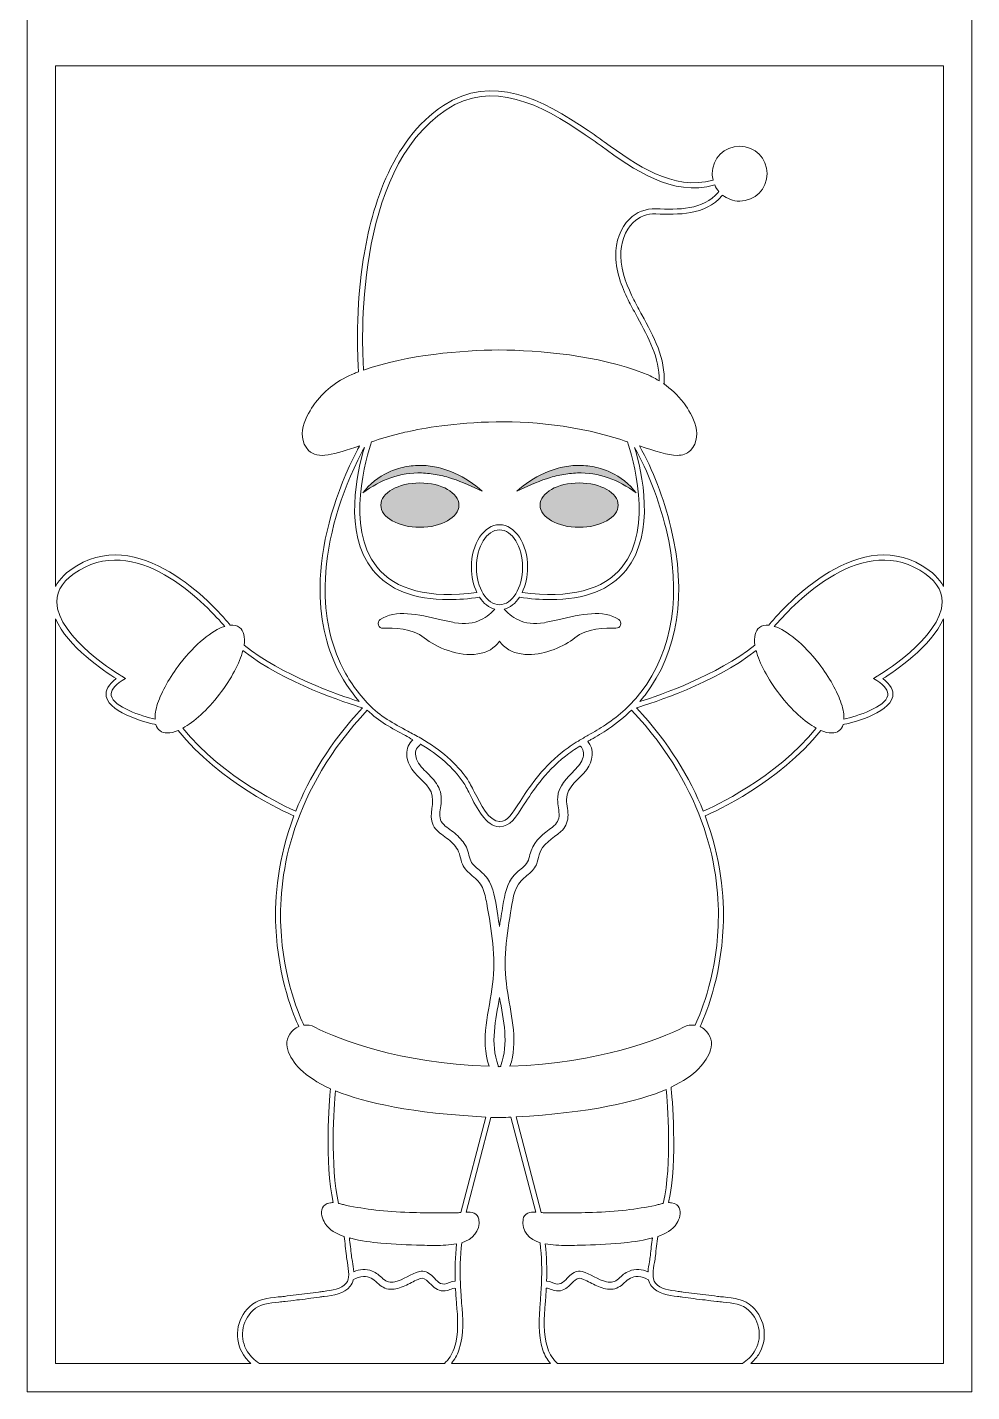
# Model space of a CAD drawing. Header units: centimetres. Extents: x 3.8 to 10.1, y -19.1 to -0.9.
# Drawn here: x 3.84 to 10.13, y -19.1 to -10.01 of the extents above; entities that cross this region are included whole.
import ezdxf

# ---------------------------------------------------------------- set-up
doc = ezdxf.new("R2010")
doc.units = ezdxf.units.CM
doc.header["$MEASUREMENT"] = 0
doc.layers.add('Layer 1', color=7, linetype='Continuous')

# ---------------------------------------------------------------- blocks, each defined once
blk = doc.blocks.new('block 2')
at = {"layer": 'Layer 1', "true_color": 0x71291b}
h = blk.add_hatch(color=26, dxfattribs=at)
h.dxf.hatch_style = 2
edge = h.paths.add_edge_path()
edge.add_spline(control_points=[(6.6597, -12.9668), (6.6597, -12.9668), (6.6333, -12.9575), (6.6333, -12.9575), (6.6157, -12.9509), (6.5974, -12.9467), (6.5794, -12.9414), (6.5427, -12.9329), (6.5051, -12.9276), (6.4672, -12.9263), (6.4293, -12.926), (6.3913, -12.9288), (6.3541, -12.9363), (6.3171, -12.9443), (6.2807, -12.9554), (6.2467, -12.9717), (6.1788, -13.0035), (6.1174, -13.0501), (6.0751, -13.1104), (6.1323, -13.065), (6.1957, -13.0314), (6.2616, -13.0083), (6.3277, -12.9857), (6.3968, -12.975), (6.4659, -12.977), (6.5004, -12.9781), (6.5349, -12.9824), (6.5692, -12.9884), (6.6034, -12.9952), (6.6375, -13.0038), (6.671, -13.015), (6.7382, -13.037), (6.8036, -13.0668), (6.8692, -13.0991), (6.8155, -13.0494), (6.7533, -13.0083), (6.6853, -12.9781), (6.6853, -12.9781), (6.6597, -12.9668), (6.6597, -12.9668)], knot_values=[0, 0, 0, 0, 1, 1, 1, 2, 2, 2, 3, 3, 3, 4, 4, 4, 5, 5, 5, 6, 6, 6, 7, 7, 7, 8, 8, 8, 9, 9, 9, 10, 10, 10, 11, 11, 11, 12, 12, 12, 13, 13, 13, 13], degree=3, periodic=1)
h = blk.add_hatch(color=26, dxfattribs=at)
h.dxf.hatch_style = 2
edge = h.paths.add_edge_path()
edge.add_spline(control_points=[(7.4008, -12.9884), (7.4352, -12.9824), (7.4696, -12.9781), (7.5042, -12.977), (7.5733, -12.975), (7.6424, -12.9857), (7.7085, -13.0083), (7.7743, -13.0314), (7.8377, -13.065), (7.8949, -13.1104), (7.8527, -13.0501), (7.7912, -13.0035), (7.7233, -12.9717), (7.6893, -12.9554), (7.6529, -12.9443), (7.6159, -12.9363), (7.5787, -12.9288), (7.5407, -12.926), (7.5028, -12.9263), (7.4649, -12.9276), (7.4274, -12.9329), (7.3907, -12.9414), (7.3727, -12.9467), (7.3543, -12.9509), (7.3368, -12.9575), (7.3368, -12.9575), (7.3104, -12.9668), (7.3104, -12.9668), (7.3104, -12.9668), (7.2848, -12.9781), (7.2848, -12.9781), (7.2167, -13.0083), (7.1545, -13.0494), (7.1008, -13.0991), (7.1665, -13.0668), (7.2318, -13.037), (7.2991, -13.015), (7.3326, -13.0038), (7.3666, -12.9952), (7.4008, -12.9884)], knot_values=[0, 0, 0, 0, 1, 1, 1, 2, 2, 2, 3, 3, 3, 4, 4, 4, 5, 5, 5, 6, 6, 6, 7, 7, 7, 8, 8, 8, 9, 9, 9, 10, 10, 10, 11, 11, 11, 12, 12, 12, 13, 13, 13, 13], degree=3, periodic=1)
h = blk.add_hatch(color=26, dxfattribs=at)
h.dxf.hatch_style = 2
edge = h.paths.add_edge_path()
edge.add_spline(control_points=[(6.4542, -13.0431), (6.3105, -13.0431), (6.194, -13.1093), (6.194, -13.1911), (6.194, -13.2729), (6.3105, -13.3392), (6.4542, -13.3392), (6.598, -13.3392), (6.7144, -13.2729), (6.7144, -13.1911), (6.7144, -13.1093), (6.598, -13.0431), (6.4542, -13.0431)], knot_values=[0, 0, 0, 0, 1, 1, 1, 2, 2, 2, 3, 3, 3, 4, 4, 4, 4], degree=3, periodic=1)
h = blk.add_hatch(color=26, dxfattribs=at)
h.dxf.hatch_style = 2
edge = h.paths.add_edge_path()
edge.add_spline(control_points=[(7.776, -13.1911), (7.776, -13.1093), (7.6595, -13.0431), (7.5158, -13.0431), (7.3721, -13.0431), (7.2556, -13.1093), (7.2556, -13.1911), (7.2556, -13.2729), (7.3721, -13.3392), (7.5158, -13.3392), (7.6595, -13.3392), (7.776, -13.2729), (7.776, -13.1911)], knot_values=[0, 0, 0, 0, 1, 1, 1, 2, 2, 2, 3, 3, 3, 4, 4, 4, 4], degree=3, periodic=1)
at = {"layer": 'Layer 1', "lineweight": 0}
for points, knots in [([(10.0804, -1.4138), (9.8859, -1.3173), (9.7224, -1.1585), (9.6202, -0.9666), (9.6202, -0.9666), (9.5935, -0.9166), (9.5935, -0.9166), (9.5935, -0.9166), (4.3469, -0.9166), (4.3469, -0.9166), (4.3469, -0.9166), (4.3202, -0.9666), (4.3202, -0.9666), (4.2217, -1.1515), (4.072, -1.3013), (3.8872, -1.3999), (3.8872, -1.3999), (3.8372, -1.4266), (3.8372, -1.4266), (3.8372, -1.4266), (3.8372, -19.0984), (3.8372, -19.0984), (3.8372, -19.0984), (10.1328, -19.0984), (10.1328, -19.0984), (10.1328, -19.0984), (10.1328, -1.4399), (10.1328, -1.4399), (10.1328, -1.4399), (10.0804, -1.4138), (10.0804, -1.4138)], [0, 0, 0, 0, 1, 1, 1, 2, 2, 2, 3, 3, 3, 4, 4, 4, 5, 5, 5, 6, 6, 6, 7, 7, 7, 8, 8, 8, 9, 9, 9, 10, 10, 10, 10]), ([(9.8034, -13.5954), (9.3507, -13.3232), (8.8515, -13.903), (8.7794, -13.9913), (8.7551, -13.9893), (8.7339, -13.9939), (8.7175, -14.0064), (8.6889, -14.0286), (8.6799, -14.07), (8.6877, -14.1237), (8.4289, -14.3287), (8.0644, -14.4546), (7.9204, -14.4991), (7.9326, -14.4853), (7.9443, -14.471), (7.9554, -14.4565), (8.1741, -14.1736), (8.2351, -13.7775), (8.1277, -13.341), (8.0785, -13.1413), (8.0077, -12.9583), (7.9178, -12.7958), (7.918, -12.7959), (7.9184, -12.7959), (7.9185, -12.7961), (8.0242, -12.8318), (8.1073, -12.8598), (8.1696, -12.8598), (8.2056, -12.8598), (8.2349, -12.8501), (8.2572, -12.8269), (8.3603, -12.7198), (8.2476, -12.5549), (8.2107, -12.507), (8.1729, -12.4579), (8.1284, -12.4161), (8.0781, -12.3812), (8.0781, -12.3812), (8.0822, -12.3816), (8.0822, -12.3816), (8.093, -12.214), (8.0125, -12.0666), (7.9343, -11.924), (7.9162, -11.8907), (7.897, -11.8563), (7.8803, -11.8228), (7.8412, -11.7449), (7.7956, -11.6417), (7.7938, -11.532), (7.7924, -11.4442), (7.8227, -11.3609), (7.8752, -11.3091), (7.9158, -11.2691), (7.9683, -11.249), (8.0279, -11.251), (8.1745, -11.2558), (8.3564, -11.2615), (8.4692, -11.1293), (8.4703, -11.1281), (8.471, -11.1269), (8.472, -11.1258), (8.5035, -11.1506), (8.5428, -11.1657), (8.586, -11.1657), (8.687, -11.1657), (8.7689, -11.0838), (8.7689, -10.9827), (8.7689, -10.8817), (8.687, -10.7997), (8.586, -10.7997), (8.4849, -10.7997), (8.403, -10.8817), (8.403, -10.9827), (8.403, -10.9978), (8.405, -11.0122), (8.4084, -11.0262), (8.1399, -11.0995), (7.897, -10.9252), (7.6826, -10.771), (7.6457, -10.7444), (7.6111, -10.7195), (7.5759, -10.6955), (7.2663, -10.4834), (6.9354, -10.3163), (6.6119, -10.5281), (6.2575, -10.7601), (6.1226, -11.2329), (6.0721, -11.5887), (6.0213, -11.9447), (6.0422, -12.2577), (6.0459, -12.3035), (6.0371, -12.3069), (6.0281, -12.31), (6.0195, -12.3134), (5.9137, -12.355), (5.826, -12.4202), (5.7591, -12.507), (5.7222, -12.5549), (5.6099, -12.7196), (5.7128, -12.8269), (5.7732, -12.8899), (5.8841, -12.8526), (6.0513, -12.7961), (6.0515, -12.7959), (6.0518, -12.7959), (6.0522, -12.7958), (6.0472, -12.8047), (6.0427, -12.8137), (6.0383, -12.8225), (5.8895, -13.1089), (5.804, -13.4068), (5.7905, -13.6839), (5.7803, -13.8972), (5.8152, -14.0912), (5.8946, -14.2606), (5.9347, -14.3458), (5.9866, -14.4258), (6.0491, -14.499), (5.9044, -14.4543), (5.5404, -14.3283), (5.2821, -14.1237), (5.2901, -14.07), (5.281, -14.0286), (5.2524, -14.0064), (5.2361, -13.9939), (5.2149, -13.9893), (5.1907, -13.9913), (5.1185, -13.9028), (4.6196, -13.3232), (4.167, -13.5954), (4.0994, -13.636), (4.0524, -13.6821), (4.026, -13.733), (4.026, -13.733), (4.026, -10.2642), (4.026, -10.2642), (4.026, -10.2642), (9.944, -10.2642), (9.944, -10.2642), (9.944, -10.2642), (9.944, -13.7331), (9.944, -13.7331), (9.9176, -13.6822), (9.8708, -13.636), (9.8034, -13.5954)], [0, 0, 0, 0, 1, 1, 1, 2, 2, 2, 3, 3, 3, 4, 4, 4, 5, 5, 5, 6, 6, 6, 7, 7, 7, 8, 8, 8, 9, 9, 9, 10, 10, 10, 11, 11, 11, 12, 12, 12, 13, 13, 13, 14, 14, 14, 15, 15, 15, 16, 16, 16, 17, 17, 17, 18, 18, 18, 19, 19, 19, 20, 20, 20, 21, 21, 21, 22, 22, 22, 23, 23, 23, 24, 24, 24, 25, 25, 25, 26, 26, 26, 27, 27, 27, 28, 28, 28, 29, 29, 29, 30, 30, 30, 31, 31, 31, 32, 32, 32, 33, 33, 33, 34, 34, 34, 35, 35, 35, 36, 36, 36, 37, 37, 37, 38, 38, 38, 39, 39, 39, 40, 40, 40, 41, 41, 41, 42, 42, 42, 43, 43, 43, 44, 44, 44, 45, 45, 45, 46, 46, 46, 47, 47, 47, 48, 48, 48, 48]), ([(6.9813, -12.1569), (6.7306, -12.1607), (6.3773, -12.1876), (6.0789, -12.2913), (6.0687, -12.1444), (6.0093, -10.9631), (6.6304, -10.5565), (6.9371, -10.3556), (7.257, -10.5181), (7.5568, -10.7234), (7.5915, -10.7473), (7.626, -10.772), (7.6628, -10.7984), (7.884, -10.9575), (8.1345, -11.1374), (8.4196, -11.0582), (8.4267, -11.0743), (8.4363, -11.089), (8.4477, -11.1022), (8.4463, -11.1041), (8.445, -11.1058), (8.4434, -11.1073), (8.3412, -11.2272), (8.1755, -11.2217), (8.0289, -11.2172), (7.9605, -11.2148), (7.8989, -11.2383), (7.8513, -11.285), (7.7926, -11.3431), (7.7582, -11.4357), (7.7599, -11.5325), (7.762, -11.6491), (7.809, -11.757), (7.85, -11.838), (7.8671, -11.8721), (7.8864, -11.9068), (7.9046, -11.9403), (7.9774, -12.0737), (8.0528, -12.2113), (8.0487, -12.3623), (8.0179, -12.3435), (7.9854, -12.3271), (7.9505, -12.3134), (7.6397, -12.1911), (7.2521, -12.1608), (6.9813, -12.1569)], [0, 0, 0, 0, 1, 1, 1, 2, 2, 2, 3, 3, 3, 4, 4, 4, 5, 5, 5, 6, 6, 6, 7, 7, 7, 8, 8, 8, 9, 9, 9, 10, 10, 10, 11, 11, 11, 12, 12, 12, 13, 13, 13, 14, 14, 14, 15, 15, 15, 15]), ([(7.1726, -13.6051), (7.1726, -13.449), (7.0883, -13.3219), (6.9852, -13.3219), (6.8816, -13.3219), (6.7974, -13.449), (6.7974, -13.6051), (6.7974, -13.6682), (6.8115, -13.7264), (6.8345, -13.7736), (6.5154, -13.8148), (6.2908, -13.7576), (6.1669, -13.603), (5.9553, -13.3383), (6.1006, -12.8635), (6.1324, -12.769), (6.1898, -12.7502), (6.2524, -12.7311), (6.3208, -12.7137), (6.3887, -12.6962), (7.0033, -12.5486), (7.6494, -12.7137), (7.7176, -12.7311), (7.7802, -12.7502), (7.8374, -12.769), (7.8696, -12.8635), (8.0147, -13.3383), (7.8031, -13.603), (7.6793, -13.7576), (7.4547, -13.8148), (7.1353, -13.7736), (7.1587, -13.7264), (7.1726, -13.6682), (7.1726, -13.6051)], [0, 0, 0, 0, 1, 1, 1, 2, 2, 2, 3, 3, 3, 4, 4, 4, 5, 5, 5, 6, 6, 6, 7, 7, 7, 8, 8, 8, 9, 9, 9, 10, 10, 10, 11, 11, 11, 11]), ([(6.0843, -12.8073), (6.0362, -12.9671), (5.9415, -13.375), (6.1405, -13.624), (6.2451, -13.7549), (6.4151, -13.8205), (6.6468, -13.8205), (6.7106, -13.8205), (6.7792, -13.8156), (6.8525, -13.8055), (6.8795, -13.8461), (6.9144, -13.8742), (6.9535, -13.8842), (6.9159, -13.927), (6.8266, -14.0037), (6.6854, -13.9744), (6.6558, -13.9683), (6.626, -13.9615), (6.5964, -13.9546), (6.4396, -13.9187), (6.2917, -13.8849), (6.1901, -13.9536), (6.1781, -13.9617), (6.1732, -13.9763), (6.1779, -13.99), (6.1823, -14.0033), (6.1948, -14.0118), (6.2089, -14.0111), (6.278, -14.0077), (6.4053, -14.0115), (6.4829, -14.0753), (6.5634, -14.1413), (6.7159, -14.2014), (6.8398, -14.1829), (6.9032, -14.1735), (6.9523, -14.1447), (6.9852, -14.0975), (7.0177, -14.1447), (7.0668, -14.1735), (7.1302, -14.1829), (7.1458, -14.1853), (7.1615, -14.1863), (7.1776, -14.1863), (7.291, -14.1863), (7.4166, -14.133), (7.4869, -14.0753), (7.5649, -14.0115), (7.692, -14.0077), (7.7609, -14.0111), (7.7757, -14.0115), (7.7877, -14.0033), (7.7924, -13.99), (7.797, -13.9764), (7.7917, -13.9617), (7.7799, -13.9536), (7.6783, -13.8849), (7.5304, -13.9187), (7.3736, -13.9546), (7.344, -13.9615), (7.3142, -13.9683), (7.2846, -13.9744), (7.1434, -14.0037), (7.0541, -13.927), (7.0163, -13.8842), (7.0554, -13.8742), (7.0906, -13.8461), (7.1175, -13.8055), (7.1907, -13.8156), (7.2594, -13.8205), (7.3234, -13.8205), (7.5549, -13.8205), (7.7251, -13.7549), (7.8293, -13.624), (8.0282, -13.3752), (7.9343, -12.9683), (7.8859, -12.8078), (7.9746, -12.9674), (8.0468, -13.1533), (8.0949, -13.3491), (8.1999, -13.7753), (8.1408, -14.1613), (7.9289, -14.4358), (7.8654, -14.5181), (7.7855, -14.5916), (7.6919, -14.6545), (7.6543, -14.6796), (7.615, -14.7023), (7.5768, -14.7243), (7.5661, -14.7305), (7.5553, -14.7366), (7.5444, -14.7431), (7.5331, -14.7495), (7.5219, -14.7563), (7.5106, -14.763), (7.4737, -14.7854), (7.4373, -14.8092), (7.4031, -14.837), (7.2572, -14.9543), (7.179, -15.0769), (7.1218, -15.1664), (7.0705, -15.2465), (7.0365, -15.2998), (6.987, -15.2998), (6.987, -15.2998), (6.9853, -15.2998), (6.9853, -15.2998), (6.9149, -15.2981), (6.8582, -15.1842), (6.8166, -15.1011), (6.7996, -15.0672), (6.7849, -15.0379), (6.7709, -15.0174), (6.6976, -14.9117), (6.596, -14.8223), (6.4596, -14.7444), (6.4306, -14.7278), (6.4017, -14.7124), (6.3738, -14.6974), (6.279, -14.6464), (6.1896, -14.598), (6.1117, -14.5176), (6.1117, -14.5176), (6.1117, -14.5174), (6.1117, -14.5174), (6.1117, -14.5174), (6.1116, -14.5172), (6.1114, -14.5172), (6.1085, -14.514), (6.1051, -14.5112), (6.1021, -14.5078), (6.0291, -14.4289), (5.9697, -14.3409), (5.9252, -14.2463), (5.8482, -14.0819), (5.8142, -13.8933), (5.8241, -13.6856), (5.8375, -13.4133), (5.922, -13.1203), (6.0681, -12.8381), (6.0733, -12.8279), (6.0789, -12.8176), (6.0843, -12.8073)], [0, 0, 0, 0, 1, 1, 1, 2, 2, 2, 3, 3, 3, 4, 4, 4, 5, 5, 5, 6, 6, 6, 7, 7, 7, 8, 8, 8, 9, 9, 9, 10, 10, 10, 11, 11, 11, 12, 12, 12, 13, 13, 13, 14, 14, 14, 15, 15, 15, 16, 16, 16, 17, 17, 17, 18, 18, 18, 19, 19, 19, 20, 20, 20, 21, 21, 21, 22, 22, 22, 23, 23, 23, 24, 24, 24, 25, 25, 25, 26, 26, 26, 27, 27, 27, 28, 28, 28, 29, 29, 29, 30, 30, 30, 31, 31, 31, 32, 32, 32, 33, 33, 33, 34, 34, 34, 35, 35, 35, 36, 36, 36, 37, 37, 37, 38, 38, 38, 39, 39, 39, 40, 40, 40, 41, 41, 41, 42, 42, 42, 43, 43, 43, 44, 44, 44, 45, 45, 45, 46, 46, 46, 47, 47, 47, 47]), ([(6.6597, -12.9668), (6.6597, -12.9668), (6.6333, -12.9575), (6.6333, -12.9575), (6.6157, -12.9509), (6.5974, -12.9467), (6.5794, -12.9414), (6.5427, -12.9329), (6.5051, -12.9276), (6.4672, -12.9263), (6.4293, -12.926), (6.3913, -12.9288), (6.3541, -12.9363), (6.3171, -12.9443), (6.2807, -12.9554), (6.2467, -12.9717), (6.1788, -13.0035), (6.1174, -13.0501), (6.0751, -13.1104), (6.1323, -13.065), (6.1957, -13.0314), (6.2616, -13.0083), (6.3277, -12.9857), (6.3968, -12.975), (6.4659, -12.977), (6.5004, -12.9781), (6.5349, -12.9824), (6.5692, -12.9884), (6.6034, -12.9952), (6.6375, -13.0038), (6.671, -13.015), (6.7382, -13.037), (6.8036, -13.0668), (6.8692, -13.0991), (6.8155, -13.0494), (6.7533, -13.0083), (6.6853, -12.9781), (6.6853, -12.9781), (6.6597, -12.9668), (6.6597, -12.9668)], [0, 0, 0, 0, 1, 1, 1, 2, 2, 2, 3, 3, 3, 4, 4, 4, 5, 5, 5, 6, 6, 6, 7, 7, 7, 8, 8, 8, 9, 9, 9, 10, 10, 10, 11, 11, 11, 12, 12, 12, 13, 13, 13, 13]), ([(7.4008, -12.9884), (7.4352, -12.9824), (7.4696, -12.9781), (7.5042, -12.977), (7.5733, -12.975), (7.6424, -12.9857), (7.7085, -13.0083), (7.7743, -13.0314), (7.8377, -13.065), (7.8949, -13.1104), (7.8527, -13.0501), (7.7912, -13.0035), (7.7233, -12.9717), (7.6893, -12.9554), (7.6529, -12.9443), (7.6159, -12.9363), (7.5787, -12.9288), (7.5407, -12.926), (7.5028, -12.9263), (7.4649, -12.9276), (7.4274, -12.9329), (7.3907, -12.9414), (7.3727, -12.9467), (7.3543, -12.9509), (7.3368, -12.9575), (7.3368, -12.9575), (7.3104, -12.9668), (7.3104, -12.9668), (7.3104, -12.9668), (7.2848, -12.9781), (7.2848, -12.9781), (7.2167, -13.0083), (7.1545, -13.0494), (7.1008, -13.0991), (7.1665, -13.0668), (7.2318, -13.037), (7.2991, -13.015), (7.3326, -13.0038), (7.3666, -12.9952), (7.4008, -12.9884)], [0, 0, 0, 0, 1, 1, 1, 2, 2, 2, 3, 3, 3, 4, 4, 4, 5, 5, 5, 6, 6, 6, 7, 7, 7, 8, 8, 8, 9, 9, 9, 10, 10, 10, 11, 11, 11, 12, 12, 12, 13, 13, 13, 13]), ([(6.4542, -13.0431), (6.3105, -13.0431), (6.194, -13.1093), (6.194, -13.1911), (6.194, -13.2729), (6.3105, -13.3392), (6.4542, -13.3392), (6.598, -13.3392), (6.7144, -13.2729), (6.7144, -13.1911), (6.7144, -13.1093), (6.598, -13.0431), (6.4542, -13.0431)], [0, 0, 0, 0, 1, 1, 1, 2, 2, 2, 3, 3, 3, 4, 4, 4, 4]), ([(7.776, -13.1911), (7.776, -13.1093), (7.6595, -13.0431), (7.5158, -13.0431), (7.3721, -13.0431), (7.2556, -13.1093), (7.2556, -13.1911), (7.2556, -13.2729), (7.3721, -13.3392), (7.5158, -13.3392), (7.6595, -13.3392), (7.776, -13.2729), (7.776, -13.1911)], [0, 0, 0, 0, 1, 1, 1, 2, 2, 2, 3, 3, 3, 4, 4, 4, 4]), ([(6.9852, -13.8546), (6.9004, -13.8546), (6.8313, -13.7427), (6.8313, -13.6051), (6.8313, -13.4676), (6.9004, -13.3557), (6.9852, -13.3557), (7.0698, -13.3557), (7.1387, -13.4676), (7.1387, -13.6051), (7.1387, -13.7427), (7.0698, -13.8546), (6.9852, -13.8546)], [0, 0, 0, 0, 1, 1, 1, 2, 2, 2, 3, 3, 3, 4, 4, 4, 4]), ([(4.4685, -14.3316), (4.4642, -14.329), (4.0358, -14.0749), (4.0343, -13.8366), (4.0338, -13.7559), (4.0842, -13.6846), (4.1843, -13.6245), (4.5946, -13.3776), (5.0535, -13.8808), (5.153, -13.9991), (5.0687, -14.026), (4.9578, -14.1163), (4.8552, -14.2484), (4.7858, -14.3382), (4.733, -14.4323), (4.7063, -14.5137), (4.6933, -14.5536), (4.6877, -14.5885), (4.6887, -14.6176), (4.6007, -14.5968), (4.4121, -14.5371), (4.3974, -14.4599), (4.3916, -14.4292), (4.416, -14.3957), (4.4693, -14.3603), (4.4693, -14.3603), (4.4922, -14.3453), (4.4922, -14.3453), (4.4922, -14.3453), (4.4685, -14.3316), (4.4685, -14.3316)], [0, 0, 0, 0, 1, 1, 1, 2, 2, 2, 3, 3, 3, 4, 4, 4, 5, 5, 5, 6, 6, 6, 7, 7, 7, 8, 8, 8, 9, 9, 9, 10, 10, 10, 10]), ([(9.5005, -14.3603), (9.554, -14.3957), (9.5784, -14.4292), (9.5725, -14.4599), (9.5581, -14.5371), (9.3692, -14.5968), (9.2813, -14.6176), (9.2823, -14.5885), (9.2766, -14.5536), (9.2635, -14.5137), (9.237, -14.4323), (9.1842, -14.3382), (9.1148, -14.2484), (9.0123, -14.1163), (8.9013, -14.026), (8.817, -13.9991), (8.9164, -13.881), (9.3754, -13.3776), (9.7859, -13.6245), (9.8856, -13.6846), (9.9361, -13.7559), (9.9357, -13.8366), (9.9345, -14.0749), (9.5056, -14.329), (9.5014, -14.3316), (9.5014, -14.3316), (9.478, -14.3453), (9.478, -14.3453), (9.478, -14.3453), (9.5005, -14.3603), (9.5005, -14.3603)], [0, 0, 0, 0, 1, 1, 1, 2, 2, 2, 3, 3, 3, 4, 4, 4, 5, 5, 5, 6, 6, 6, 7, 7, 7, 8, 8, 8, 9, 9, 9, 10, 10, 10, 10]), ([(4.026, -13.9484), (4.1061, -14.1339), (4.3529, -14.2994), (4.4294, -14.3473), (4.3786, -14.3862), (4.3567, -14.4262), (4.3642, -14.4663), (4.3864, -14.5829), (4.6575, -14.6456), (4.6944, -14.6537), (4.6999, -14.6703), (4.7083, -14.684), (4.7207, -14.6936), (4.7346, -14.7045), (4.752, -14.7095), (4.7718, -14.7095), (4.7928, -14.7095), (4.8166, -14.7036), (4.8425, -14.6926), (5.1181, -15.0381), (5.5565, -15.2372), (5.6143, -15.2622), (5.5081, -15.5425), (5.4849, -15.7988), (5.4936, -15.9999), (5.5085, -16.3481), (5.6176, -16.6015), (5.6474, -16.6646), (5.6347, -16.6699), (5.6227, -16.6771), (5.6115, -16.6866), (5.5719, -16.7206), (5.5574, -16.7723), (5.5735, -16.8215), (5.6012, -16.9053), (5.6787, -16.9988), (5.8588, -17.0793), (5.8511, -17.1623), (5.8174, -17.5694), (5.8766, -17.8388), (5.8744, -17.8388), (5.8724, -17.8385), (5.87, -17.8385), (5.8656, -17.8387), (5.8616, -17.839), (5.8578, -17.8394), (5.8258, -17.8434), (5.8116, -17.8602), (5.8052, -17.8735), (5.79, -17.9052), (5.8047, -17.9484), (5.8216, -17.9758), (5.8506, -18.0228), (5.8979, -18.0467), (5.9487, -18.0633), (5.9547, -18.1065), (5.9601, -18.1503), (5.9645, -18.1938), (5.9655, -18.207), (5.968, -18.2217), (5.9707, -18.2373), (5.9751, -18.2627), (5.9802, -18.2916), (5.9799, -18.3177), (5.9795, -18.3402), (5.9755, -18.3605), (5.9638, -18.3753), (5.932, -18.4154), (5.8683, -18.4232), (5.8123, -18.4299), (5.8008, -18.4315), (5.7898, -18.4328), (5.7795, -18.4343), (5.7295, -18.4419), (5.6786, -18.4479), (5.629, -18.4536), (5.6031, -18.4567), (5.5772, -18.4597), (5.5511, -18.4631), (5.5381, -18.4648), (5.5245, -18.466), (5.5107, -18.4673), (5.4419, -18.4739), (5.3708, -18.4809), (5.3177, -18.5318), (5.23, -18.6154), (5.2127, -18.7531), (5.2776, -18.8521), (5.2916, -18.8735), (5.3089, -18.8924), (5.3284, -18.9096), (5.3284, -18.9096), (4.026, -18.9096), (4.026, -18.9096), (4.026, -18.9096), (4.026, -13.9484), (4.026, -13.9484)], [0, 0, 0, 0, 1, 1, 1, 2, 2, 2, 3, 3, 3, 4, 4, 4, 5, 5, 5, 6, 6, 6, 7, 7, 7, 8, 8, 8, 9, 9, 9, 10, 10, 10, 11, 11, 11, 12, 12, 12, 13, 13, 13, 14, 14, 14, 15, 15, 15, 16, 16, 16, 17, 17, 17, 18, 18, 18, 19, 19, 19, 20, 20, 20, 21, 21, 21, 22, 22, 22, 23, 23, 23, 24, 24, 24, 25, 25, 25, 26, 26, 26, 27, 27, 27, 28, 28, 28, 29, 29, 29, 30, 30, 30, 31, 31, 31, 32, 32, 32, 32]), ([(8.6603, -18.9096), (8.6798, -18.8924), (8.6971, -18.8735), (8.7112, -18.8521), (8.7759, -18.7531), (8.7588, -18.6154), (8.6711, -18.5318), (8.6179, -18.4809), (8.5469, -18.4739), (8.4781, -18.4673), (8.4644, -18.466), (8.4507, -18.4648), (8.4377, -18.4631), (8.4116, -18.4597), (8.3859, -18.4567), (8.3598, -18.4538), (8.3102, -18.4479), (8.2591, -18.4419), (8.2093, -18.4343), (8.199, -18.4328), (8.188, -18.4315), (8.1765, -18.4299), (8.1205, -18.4232), (8.0568, -18.4154), (8.0248, -18.3753), (7.9998, -18.3434), (8.0098, -18.2845), (8.0179, -18.2373), (8.0206, -18.2217), (8.0231, -18.207), (8.0243, -18.1938), (8.0287, -18.1503), (8.0341, -18.1065), (8.0401, -18.0633), (8.0908, -18.0467), (8.1382, -18.0228), (8.1674, -17.9758), (8.1843, -17.9484), (8.1988, -17.9052), (8.1834, -17.8735), (8.177, -17.8602), (8.1628, -17.8434), (8.131, -17.8394), (8.1272, -17.839), (8.1232, -17.8387), (8.1189, -17.8385), (8.1166, -17.8385), (8.1145, -17.8388), (8.1122, -17.8388), (8.1745, -17.5555), (8.134, -17.1198), (8.1289, -17.069), (8.2933, -16.991), (8.3657, -16.9019), (8.3918, -16.8215), (8.4082, -16.7723), (8.3937, -16.7206), (8.3539, -16.6866), (8.3439, -16.678), (8.3331, -16.6712), (8.3221, -16.6661), (8.3507, -16.6054), (8.4615, -16.3506), (8.4763, -15.9999), (8.4849, -15.7988), (8.4621, -15.5425), (8.3558, -15.2622), (8.4133, -15.2372), (8.8521, -15.0381), (9.1275, -14.6926), (9.1532, -14.7036), (9.1774, -14.7095), (9.1984, -14.7095), (9.218, -14.7095), (9.2356, -14.7045), (9.2493, -14.6936), (9.2619, -14.684), (9.2703, -14.6703), (9.2756, -14.6537), (9.3125, -14.6457), (9.5836, -14.5829), (9.6058, -14.4663), (9.6133, -14.4262), (9.5916, -14.3862), (9.5408, -14.3473), (9.617, -14.2994), (9.8638, -14.1341), (9.944, -13.9486), (9.944, -13.9486), (9.944, -18.9096), (9.944, -18.9096), (9.944, -18.9096), (8.6603, -18.9096), (8.6603, -18.9096)], [0, 0, 0, 0, 1, 1, 1, 2, 2, 2, 3, 3, 3, 4, 4, 4, 5, 5, 5, 6, 6, 6, 7, 7, 7, 8, 8, 8, 9, 9, 9, 10, 10, 10, 11, 11, 11, 12, 12, 12, 13, 13, 13, 14, 14, 14, 15, 15, 15, 16, 16, 16, 17, 17, 17, 18, 18, 18, 19, 19, 19, 20, 20, 20, 21, 21, 21, 22, 22, 22, 23, 23, 23, 24, 24, 24, 25, 25, 25, 26, 26, 26, 27, 27, 27, 28, 28, 28, 29, 29, 29, 30, 30, 30, 31, 31, 31, 31]), ([(5.118, -14.4516), (5.1992, -14.3466), (5.253, -14.2432), (5.2745, -14.1606), (5.5597, -14.3807), (5.9606, -14.5084), (6.0726, -14.5415), (5.8553, -14.7752), (5.7146, -15.0098), (5.6266, -15.2306), (5.5669, -15.2045), (5.1427, -15.0112), (4.8737, -14.6772), (4.9487, -14.6361), (5.0359, -14.5574), (5.118, -14.4516)], [0, 0, 0, 0, 1, 1, 1, 2, 2, 2, 3, 3, 3, 4, 4, 4, 5, 5, 5, 5]), ([(7.8972, -14.5415), (8.0094, -14.5084), (8.4104, -14.3807), (8.6955, -14.1606), (8.717, -14.2432), (8.771, -14.3466), (8.8521, -14.4516), (8.934, -14.5574), (9.0213, -14.6361), (9.0965, -14.6772), (8.8273, -15.011), (8.4033, -15.2045), (8.3437, -15.2306), (8.2554, -15.0098), (8.1151, -14.7752), (7.8972, -14.5415)], [0, 0, 0, 0, 1, 1, 1, 2, 2, 2, 3, 3, 3, 4, 4, 4, 5, 5, 5, 5]), ([(6.1039, -14.5577), (6.1811, -14.632), (6.267, -14.6784), (6.3579, -14.7271), (6.3741, -14.7359), (6.3909, -14.7449), (6.4076, -14.7542), (6.3795, -14.7795), (6.3668, -14.814), (6.3668, -14.8495), (6.3668, -14.8759), (6.3738, -14.9029), (6.3866, -14.9271), (6.4223, -14.9944), (6.4975, -15.0329), (6.5286, -15.1026), (6.5601, -15.1735), (6.5065, -15.2522), (6.543, -15.324), (6.5601, -15.3577), (6.5918, -15.3792), (6.6214, -15.4012), (6.65, -15.4225), (6.679, -15.4465), (6.6993, -15.4762), (6.7221, -15.5097), (6.7226, -15.5471), (6.7377, -15.5833), (6.7514, -15.6158), (6.7771, -15.639), (6.8039, -15.6608), (6.8316, -15.6837), (6.8558, -15.7062), (6.8713, -15.7394), (6.8868, -15.7726), (6.8936, -15.8096), (6.9, -15.8453), (6.9317, -16.0224), (6.9613, -16.2025), (6.9391, -16.3823), (6.9168, -16.5632), (6.8543, -16.7509), (6.9153, -16.9304), (6.9153, -16.9304), (6.9151, -16.9304), (6.9151, -16.9304), (6.305, -16.905), (5.9269, -16.7572), (5.7531, -16.669), (5.7297, -16.6573), (5.7048, -16.6531), (5.6808, -16.6558), (5.6574, -16.6074), (5.5423, -16.3528), (5.5272, -15.997), (5.5123, -15.636), (5.6009, -15.0945), (6.1039, -14.5577)], [0, 0, 0, 0, 1, 1, 1, 2, 2, 2, 3, 3, 3, 4, 4, 4, 5, 5, 5, 6, 6, 6, 7, 7, 7, 8, 8, 8, 9, 9, 9, 10, 10, 10, 11, 11, 11, 12, 12, 12, 13, 13, 13, 14, 14, 14, 15, 15, 15, 16, 16, 16, 17, 17, 17, 18, 18, 18, 19, 19, 19, 19]), ([(7.0549, -16.9302), (7.1087, -16.7716), (7.0661, -16.6033), (7.0398, -16.4434), (7.0256, -16.3557), (7.02, -16.268), (7.0249, -16.1793), (7.03, -16.0881), (7.0439, -15.9977), (7.0591, -15.9076), (7.0713, -15.8369), (7.0767, -15.7489), (7.1289, -15.6938), (7.1524, -15.6691), (7.1822, -15.6512), (7.2049, -15.6256), (7.2152, -15.6138), (7.2243, -15.6011), (7.2308, -15.5869), (7.2401, -15.5661), (7.2423, -15.5439), (7.2486, -15.5222), (7.2694, -15.4481), (7.3413, -15.4139), (7.3941, -15.3658), (7.4219, -15.3404), (7.4383, -15.3081), (7.4412, -15.2705), (7.4444, -15.2309), (7.4322, -15.1921), (7.4317, -15.1527), (7.4305, -15.0665), (7.5207, -15.0158), (7.5666, -14.9533), (7.6076, -14.8976), (7.6193, -14.818), (7.5734, -14.7652), (7.5802, -14.7615), (7.5869, -14.7576), (7.5937, -14.7537), (7.6325, -14.7314), (7.6722, -14.7084), (7.7107, -14.6826), (7.7675, -14.6445), (7.8192, -14.6024), (7.8655, -14.557), (8.3691, -15.094), (8.4578, -15.636), (8.4426, -15.997), (8.4279, -16.3543), (8.3117, -16.6098), (8.2889, -16.6567), (8.2635, -16.6528), (8.2371, -16.6567), (8.2125, -16.669), (8.0389, -16.757), (7.6626, -16.9041), (7.0549, -16.9302)], [0, 0, 0, 0, 1, 1, 1, 2, 2, 2, 3, 3, 3, 4, 4, 4, 5, 5, 5, 6, 6, 6, 7, 7, 7, 8, 8, 8, 9, 9, 9, 10, 10, 10, 11, 11, 11, 12, 12, 12, 13, 13, 13, 14, 14, 14, 15, 15, 15, 16, 16, 16, 17, 17, 17, 18, 18, 18, 19, 19, 19, 19]), ([(7.3824, -15.2502), (7.3836, -15.2888), (7.3674, -15.313), (7.3374, -15.3362), (7.2804, -15.3804), (7.2211, -15.4232), (7.1954, -15.4939), (7.1829, -15.5285), (7.1839, -15.5627), (7.1568, -15.5904), (7.1336, -15.6141), (7.1048, -15.6317), (7.0827, -15.6566), (7.0327, -15.7126), (7.02, -15.7876), (7.0077, -15.8592), (6.9997, -15.9058), (6.9918, -15.9523), (6.985, -15.9992), (6.9813, -15.9743), (6.9776, -15.9494), (6.9733, -15.9246), (6.9611, -15.8501), (6.954, -15.7685), (6.9181, -15.7006), (6.9016, -15.6693), (6.8777, -15.6453), (6.8506, -15.6229), (6.8257, -15.6024), (6.7981, -15.5823), (6.7887, -15.55), (6.7778, -15.5131), (6.7726, -15.4789), (6.7504, -15.4464), (6.7301, -15.4164), (6.704, -15.3914), (6.6759, -15.3688), (6.6497, -15.348), (6.6145, -15.3296), (6.5972, -15.2998), (6.5793, -15.2686), (6.5894, -15.2284), (6.5938, -15.1947), (6.5994, -15.152), (6.5986, -15.1122), (6.5798, -15.0726), (6.5623, -15.0359), (6.5329, -15.0056), (6.5044, -14.9772), (6.477, -14.9497), (6.4454, -14.9211), (6.4318, -14.8837), (6.422, -14.8571), (6.421, -14.817), (6.4462, -14.7982), (6.4518, -14.794), (6.456, -14.7888), (6.4584, -14.7828), (6.4584, -14.783), (6.4586, -14.783), (6.4586, -14.783), (6.5825, -14.8561), (6.6756, -14.9392), (6.7431, -15.0367), (6.756, -15.0554), (6.7705, -15.0848), (6.7864, -15.1163), (6.8342, -15.2121), (6.8938, -15.3314), (6.9847, -15.3336), (6.9847, -15.3336), (6.9872, -15.3336), (6.9872, -15.3336), (7.0549, -15.3336), (7.0952, -15.271), (7.1504, -15.1845), (7.2062, -15.097), (7.2826, -14.9773), (7.4243, -14.8632), (7.4549, -14.8385), (7.4877, -14.8167), (7.5212, -14.7964), (7.5221, -14.7969), (7.5229, -14.7976), (7.5238, -14.7982), (7.5448, -14.814), (7.5477, -14.8463), (7.5422, -14.87), (7.5343, -14.9047), (7.5096, -14.9325), (7.4855, -14.9572), (7.4348, -15.0095), (7.3777, -15.0611), (7.3728, -15.139), (7.3703, -15.1764), (7.3811, -15.213), (7.3824, -15.2502)], [0, 0, 0, 0, 1, 1, 1, 2, 2, 2, 3, 3, 3, 4, 4, 4, 5, 5, 5, 6, 6, 6, 7, 7, 7, 8, 8, 8, 9, 9, 9, 10, 10, 10, 11, 11, 11, 12, 12, 12, 13, 13, 13, 14, 14, 14, 15, 15, 15, 16, 16, 16, 17, 17, 17, 18, 18, 18, 19, 19, 19, 20, 20, 20, 21, 21, 21, 22, 22, 22, 23, 23, 23, 24, 24, 24, 25, 25, 25, 26, 26, 26, 27, 27, 27, 28, 28, 28, 29, 29, 29, 30, 30, 30, 31, 31, 31, 32, 32, 32, 32]), ([(6.9943, -16.9246), (6.9933, -16.9273), (6.9926, -16.93), (6.9926, -16.9324), (6.9894, -16.9326), (6.986, -16.9326), (6.9826, -16.9327), (6.9809, -16.9327), (6.9792, -16.9326), (6.9776, -16.9326), (6.9776, -16.9326), (6.9774, -16.9326), (6.9774, -16.9326), (6.9772, -16.93), (6.9767, -16.9275), (6.9757, -16.9246), (6.9215, -16.7772), (6.9599, -16.6209), (6.9852, -16.4711), (7.0116, -16.622), (7.0481, -16.7775), (6.9943, -16.9246)], [0, 0, 0, 0, 1, 1, 1, 2, 2, 2, 3, 3, 3, 4, 4, 4, 5, 5, 5, 6, 6, 6, 7, 7, 7, 7]), ([(7.6042, -17.9038), (7.5429, -17.906), (7.4754, -17.9069), (7.3919, -17.9067), (7.3572, -17.9067), (7.3224, -17.9064), (7.2877, -17.9062), (7.2816, -17.9062), (7.2729, -17.9052), (7.2636, -17.9044), (7.2631, -17.9044), (7.2628, -17.9042), (7.2626, -17.9042), (7.2626, -17.9042), (7.095, -17.2674), (7.095, -17.2674), (7.5881, -17.2391), (7.9008, -17.169), (8.0963, -17.0839), (8.104, -17.1692), (8.1372, -17.5844), (8.0763, -17.8437), (8.0675, -17.8456), (8.0585, -17.8478), (8.0499, -17.8502), (8.0411, -17.8525), (8.0324, -17.8549), (8.024, -17.8566), (7.9002, -17.883), (7.7667, -17.8981), (7.6042, -17.9038)], [0, 0, 0, 0, 1, 1, 1, 2, 2, 2, 3, 3, 3, 4, 4, 4, 5, 5, 5, 6, 6, 6, 7, 7, 7, 8, 8, 8, 9, 9, 9, 10, 10, 10, 10]), ([(5.8915, -17.0934), (6.0916, -17.1755), (6.4056, -17.2422), (6.8934, -17.2686), (6.8934, -17.2686), (6.7264, -17.9042), (6.7264, -17.9042), (6.726, -17.9042), (6.7255, -17.9044), (6.7252, -17.9044), (6.7159, -17.9052), (6.7071, -17.9062), (6.7011, -17.9062), (6.6663, -17.9064), (6.6316, -17.9067), (6.5969, -17.9067), (6.5134, -17.9071), (6.446, -17.906), (6.3844, -17.9038), (6.2219, -17.8981), (6.0885, -17.883), (5.9648, -17.8566), (5.9563, -17.8549), (5.9477, -17.8525), (5.9389, -17.8502), (5.9301, -17.8478), (5.9213, -17.8456), (5.9125, -17.8437), (5.8536, -17.5931), (5.8825, -17.1965), (5.8915, -17.0934)], [0, 0, 0, 0, 1, 1, 1, 2, 2, 2, 3, 3, 3, 4, 4, 4, 5, 5, 5, 6, 6, 6, 7, 7, 7, 8, 8, 8, 9, 9, 9, 10, 10, 10, 10]), ([(6.7143, -18.822), (6.7501, -18.7175), (6.7404, -18.6016), (6.7326, -18.5085), (6.7306, -18.4839), (6.7287, -18.459), (6.7272, -18.4337), (6.7258, -18.4144), (6.7248, -18.3947), (6.7242, -18.3749), (6.724, -18.3749), (6.724, -18.3749), (6.724, -18.3749), (6.7208, -18.2898), (6.722, -18.2001), (6.7338, -18.1056), (6.8015, -18.0855), (6.8599, -18.0276), (6.8469, -17.9487), (6.8399, -17.9072), (6.7995, -17.9006), (6.7619, -17.9016), (6.7619, -17.9016), (6.928, -17.2703), (6.928, -17.2703), (6.9423, -17.2711), (6.9567, -17.2718), (6.971, -17.2723), (6.971, -17.2723), (6.995, -17.2723), (6.995, -17.2723), (7.0172, -17.2714), (7.0392, -17.2703), (7.0607, -17.2692), (7.0607, -17.2692), (7.2269, -17.9016), (7.2269, -17.9016), (7.1895, -17.9006), (7.1487, -17.9072), (7.1419, -17.9487), (7.1289, -18.0274), (7.1873, -18.0856), (7.255, -18.1056), (7.2667, -18.1996), (7.268, -18.2889), (7.2648, -18.3736), (7.264, -18.394), (7.2629, -18.4142), (7.2616, -18.434), (7.2601, -18.4592), (7.2582, -18.4841), (7.2562, -18.5085), (7.2482, -18.6016), (7.2387, -18.7174), (7.2746, -18.822), (7.2865, -18.8567), (7.3038, -18.8854), (7.3244, -18.9096), (7.3244, -18.9096), (6.6645, -18.9096), (6.6645, -18.9096), (6.6852, -18.8854), (6.7024, -18.8567), (6.7143, -18.822)], [0, 0, 0, 0, 1, 1, 1, 2, 2, 2, 3, 3, 3, 4, 4, 4, 5, 5, 5, 6, 6, 6, 7, 7, 7, 8, 8, 8, 9, 9, 9, 10, 10, 10, 11, 11, 11, 12, 12, 12, 13, 13, 13, 14, 14, 14, 15, 15, 15, 16, 16, 16, 17, 17, 17, 18, 18, 18, 19, 19, 19, 20, 20, 20, 21, 21, 21, 21]), ([(5.9931, -18.0763), (6.0626, -18.0948), (6.1342, -18.1027), (6.195, -18.108), (6.2844, -18.1159), (6.3755, -18.1208), (6.4652, -18.1225), (6.4652, -18.1225), (6.486, -18.1229), (6.486, -18.1229), (6.5088, -18.1234), (6.5322, -18.1239), (6.5552, -18.1239), (6.6033, -18.1239), (6.6514, -18.1214), (6.6989, -18.1129), (6.6888, -18.1999), (6.6871, -18.2828), (6.6898, -18.3617), (6.6898, -18.3617), (6.6866, -18.3617), (6.6866, -18.3617), (6.6617, -18.3621), (6.6414, -18.3778), (6.6175, -18.381), (6.5816, -18.3856), (6.5567, -18.3441), (6.533, -18.324), (6.509, -18.3035), (6.4841, -18.2899), (6.4518, -18.2976), (6.3939, -18.3113), (6.3465, -18.3534), (6.2881, -18.3666), (6.2571, -18.3737), (6.2321, -18.3675), (6.2084, -18.3456), (6.1859, -18.325), (6.1654, -18.3052), (6.1363, -18.2942), (6.0957, -18.2786), (6.052, -18.2825), (6.0132, -18.2993), (6.0119, -18.2761), (6.0078, -18.2529), (6.0041, -18.2315), (6.0015, -18.2165), (5.9993, -18.2024), (5.9982, -18.1904), (5.9943, -18.1517), (5.9894, -18.1126), (5.9843, -18.0738), (5.9872, -18.0746), (5.9902, -18.0755), (5.9931, -18.0763)], [0, 0, 0, 0, 1, 1, 1, 2, 2, 2, 3, 3, 3, 4, 4, 4, 5, 5, 5, 6, 6, 6, 7, 7, 7, 8, 8, 8, 9, 9, 9, 10, 10, 10, 11, 11, 11, 12, 12, 12, 13, 13, 13, 14, 14, 14, 15, 15, 15, 16, 16, 16, 17, 17, 17, 18, 18, 18, 18]), ([(7.9906, -18.1904), (7.9895, -18.2024), (7.9872, -18.2167), (7.9845, -18.2315), (7.981, -18.2532), (7.9769, -18.2767), (7.9756, -18.3001), (7.9749, -18.2998), (7.9744, -18.2996), (7.9737, -18.2993), (7.9349, -18.2825), (7.8913, -18.2786), (7.8506, -18.2942), (7.8215, -18.3052), (7.8011, -18.325), (7.7785, -18.3456), (7.7548, -18.3675), (7.7298, -18.3737), (7.6988, -18.3666), (7.6404, -18.3534), (7.593, -18.3113), (7.5351, -18.2976), (7.5028, -18.2899), (7.4779, -18.3035), (7.4539, -18.324), (7.4302, -18.3441), (7.4053, -18.3856), (7.3694, -18.381), (7.3455, -18.3778), (7.3252, -18.3621), (7.3004, -18.3617), (7.3004, -18.3617), (7.299, -18.3617), (7.299, -18.3617), (7.3017, -18.2828), (7.3, -18.1999), (7.2899, -18.1129), (7.3374, -18.1214), (7.3857, -18.1239), (7.4336, -18.1239), (7.4568, -18.1239), (7.4799, -18.1234), (7.5026, -18.1229), (7.5026, -18.1229), (7.5236, -18.1225), (7.5236, -18.1225), (7.6133, -18.1208), (7.7044, -18.1159), (7.7938, -18.108), (7.8545, -18.1027), (7.9261, -18.0948), (7.9957, -18.0763), (7.9986, -18.0755), (8.0015, -18.0746), (8.0045, -18.0738), (7.9993, -18.1126), (7.9945, -18.1517), (7.9906, -18.1904)], [0, 0, 0, 0, 1, 1, 1, 2, 2, 2, 3, 3, 3, 4, 4, 4, 5, 5, 5, 6, 6, 6, 7, 7, 7, 8, 8, 8, 9, 9, 9, 10, 10, 10, 11, 11, 11, 12, 12, 12, 13, 13, 13, 14, 14, 14, 15, 15, 15, 16, 16, 16, 17, 17, 17, 18, 18, 18, 19, 19, 19, 19]), ([(5.3845, -18.9096), (5.3522, -18.8886), (5.3258, -18.8635), (5.3062, -18.8335), (5.25, -18.748), (5.2649, -18.6288), (5.3409, -18.5564), (5.3857, -18.5134), (5.4509, -18.5071), (5.5139, -18.501), (5.5279, -18.4997), (5.542, -18.4983), (5.5553, -18.4966), (5.5814, -18.4934), (5.6071, -18.4904), (5.633, -18.4873), (5.6828, -18.4816), (5.7341, -18.4755), (5.7845, -18.4678), (5.7945, -18.4663), (5.8052, -18.465), (5.8165, -18.4636), (5.8759, -18.4563), (5.9497, -18.4472), (5.9905, -18.3962), (6.0005, -18.3836), (6.0068, -18.3688), (6.01, -18.3529), (6.0303, -18.3395), (6.0538, -18.3312), (6.0786, -18.3307), (6.117, -18.3297), (6.1437, -18.348), (6.1705, -18.3734), (6.1955, -18.3971), (6.2218, -18.4142), (6.2571, -18.4159), (6.2905, -18.4176), (6.3233, -18.4057), (6.3535, -18.3925), (6.3834, -18.3795), (6.4117, -18.3626), (6.4418, -18.3499), (6.4642, -18.3406), (6.478, -18.3387), (6.4973, -18.3541), (6.5127, -18.3663), (6.5249, -18.3817), (6.5395, -18.3949), (6.5662, -18.4189), (6.5991, -18.4338), (6.6353, -18.4243), (6.6482, -18.421), (6.6602, -18.4149), (6.673, -18.411), (6.6815, -18.4084), (6.6871, -18.4074), (6.6918, -18.4096), (6.6935, -18.4443), (6.6961, -18.4782), (6.6988, -18.5114), (6.7064, -18.6012), (6.7157, -18.7131), (6.6822, -18.811), (6.668, -18.8522), (6.6458, -18.8844), (6.6181, -18.9096), (6.6181, -18.9096), (5.3845, -18.9096), (5.3845, -18.9096)], [0, 0, 0, 0, 1, 1, 1, 2, 2, 2, 3, 3, 3, 4, 4, 4, 5, 5, 5, 6, 6, 6, 7, 7, 7, 8, 8, 8, 9, 9, 9, 10, 10, 10, 11, 11, 11, 12, 12, 12, 13, 13, 13, 14, 14, 14, 15, 15, 15, 16, 16, 16, 17, 17, 17, 18, 18, 18, 19, 19, 19, 20, 20, 20, 21, 21, 21, 22, 22, 22, 23, 23, 23, 23]), ([(8.6043, -18.9096), (8.6043, -18.9096), (7.3706, -18.9096), (7.3706, -18.9096), (7.343, -18.8844), (7.3209, -18.8522), (7.3068, -18.811), (7.2731, -18.7131), (7.2824, -18.6012), (7.29, -18.5114), (7.2927, -18.478), (7.2953, -18.444), (7.297, -18.4091), (7.3012, -18.4078), (7.3064, -18.4088), (7.3139, -18.411), (7.3268, -18.4149), (7.3388, -18.421), (7.3516, -18.4243), (7.3879, -18.4338), (7.4207, -18.4189), (7.4474, -18.3949), (7.462, -18.3817), (7.4742, -18.3663), (7.4896, -18.3541), (7.5089, -18.3387), (7.5228, -18.3406), (7.5451, -18.3499), (7.5752, -18.3626), (7.6035, -18.3795), (7.6335, -18.3925), (7.6636, -18.4057), (7.6964, -18.4176), (7.7298, -18.4159), (7.7652, -18.4142), (7.7914, -18.3971), (7.8165, -18.3734), (7.8432, -18.348), (7.8699, -18.3297), (7.9084, -18.3307), (7.9331, -18.3312), (7.9566, -18.3395), (7.9769, -18.3529), (7.9778, -18.3534), (7.9784, -18.3539), (7.9791, -18.3544), (7.9825, -18.3697), (7.9886, -18.3839), (7.9983, -18.3962), (8.039, -18.4472), (8.1128, -18.4563), (8.1723, -18.4636), (8.1834, -18.465), (8.1941, -18.4663), (8.2041, -18.4678), (8.2547, -18.4755), (8.306, -18.4816), (8.3559, -18.4873), (8.3818, -18.4904), (8.4075, -18.4934), (8.4334, -18.4966), (8.4468, -18.4983), (8.4607, -18.4997), (8.4749, -18.501), (8.5379, -18.5071), (8.6029, -18.5134), (8.6479, -18.5564), (8.7239, -18.6288), (8.7388, -18.748), (8.6828, -18.8335), (8.6631, -18.8635), (8.6367, -18.8886), (8.6043, -18.9096)], [0, 0, 0, 0, 1, 1, 1, 2, 2, 2, 3, 3, 3, 4, 4, 4, 5, 5, 5, 6, 6, 6, 7, 7, 7, 8, 8, 8, 9, 9, 9, 10, 10, 10, 11, 11, 11, 12, 12, 12, 13, 13, 13, 14, 14, 14, 15, 15, 15, 16, 16, 16, 17, 17, 17, 18, 18, 18, 19, 19, 19, 20, 20, 20, 21, 21, 21, 22, 22, 22, 23, 23, 23, 24, 24, 24, 24])]:
    blk.add_open_spline(points, degree=3, knots=knots, dxfattribs=at)

msp = doc.modelspace()

# ---------------------------------------------------------------- block references
at = {"layer": 'Layer 1'}
msp.add_blockref('block 2', (0, 0), dxfattribs=at)

doc.saveas('drawing.dxf')
